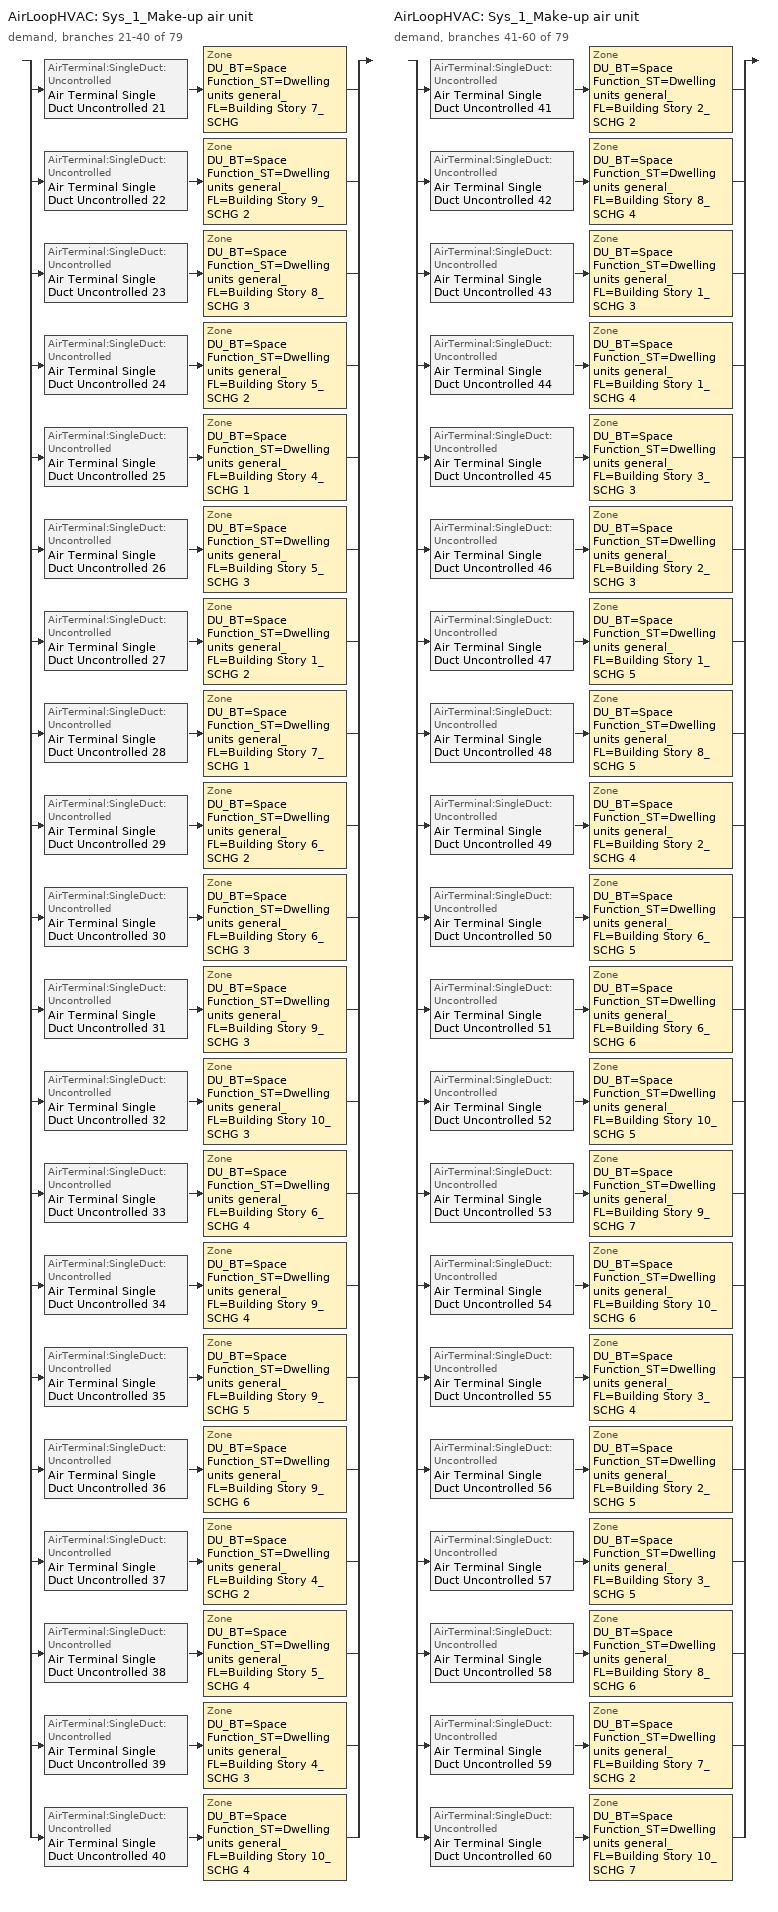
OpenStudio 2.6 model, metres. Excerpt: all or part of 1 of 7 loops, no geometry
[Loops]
AirLoopHVAC 'Sys_1_Make-up air unit'
 demand, branches 21-40 of 79: split
  | AirTerminal:SingleDuct:Uncontrolled 'Air Terminal Single Duct Uncontrolled 21' > Zone 'DU_BT=Space Function_ST=Dwelling units general_FL=Building Story 7_SCHG'
  | AirTerminal:SingleDuct:Uncontrolled 'Air Terminal Single Duct Uncontrolled 22' > Zone 'DU_BT=Space Function_ST=Dwelling units general_FL=Building Story 9_SCHG 2'
  | AirTerminal:SingleDuct:Uncontrolled 'Air Terminal Single Duct Uncontrolled 23' > Zone 'DU_BT=Space Function_ST=Dwelling units general_FL=Building Story 8_SCHG 3'
  | AirTerminal:SingleDuct:Uncontrolled 'Air Terminal Single Duct Uncontrolled 24' > Zone 'DU_BT=Space Function_ST=Dwelling units general_FL=Building Story 5_SCHG 2'
  | AirTerminal:SingleDuct:Uncontrolled 'Air Terminal Single Duct Uncontrolled 25' > Zone 'DU_BT=Space Function_ST=Dwelling units general_FL=Building Story 4_SCHG 1'
  | AirTerminal:SingleDuct:Uncontrolled 'Air Terminal Single Duct Uncontrolled 26' > Zone 'DU_BT=Space Function_ST=Dwelling units general_FL=Building Story 5_SCHG 3'
  | AirTerminal:SingleDuct:Uncontrolled 'Air Terminal Single Duct Uncontrolled 27' > Zone 'DU_BT=Space Function_ST=Dwelling units general_FL=Building Story 1_SCHG 2'
  | AirTerminal:SingleDuct:Uncontrolled 'Air Terminal Single Duct Uncontrolled 28' > Zone 'DU_BT=Space Function_ST=Dwelling units general_FL=Building Story 7_SCHG 1'
  | AirTerminal:SingleDuct:Uncontrolled 'Air Terminal Single Duct Uncontrolled 29' > Zone 'DU_BT=Space Function_ST=Dwelling units general_FL=Building Story 6_SCHG 2'
  | AirTerminal:SingleDuct:Uncontrolled 'Air Terminal Single Duct Uncontrolled 30' > Zone 'DU_BT=Space Function_ST=Dwelling units general_FL=Building Story 6_SCHG 3'
  | AirTerminal:SingleDuct:Uncontrolled 'Air Terminal Single Duct Uncontrolled 31' > Zone 'DU_BT=Space Function_ST=Dwelling units general_FL=Building Story 9_SCHG 3'
  | AirTerminal:SingleDuct:Uncontrolled 'Air Terminal Single Duct Uncontrolled 32' > Zone 'DU_BT=Space Function_ST=Dwelling units general_FL=Building Story 10_SCHG 3'
  | AirTerminal:SingleDuct:Uncontrolled 'Air Terminal Single Duct Uncontrolled 33' > Zone 'DU_BT=Space Function_ST=Dwelling units general_FL=Building Story 6_SCHG 4'
  | AirTerminal:SingleDuct:Uncontrolled 'Air Terminal Single Duct Uncontrolled 34' > Zone 'DU_BT=Space Function_ST=Dwelling units general_FL=Building Story 9_SCHG 4'
  | AirTerminal:SingleDuct:Uncontrolled 'Air Terminal Single Duct Uncontrolled 35' > Zone 'DU_BT=Space Function_ST=Dwelling units general_FL=Building Story 9_SCHG 5'
  | AirTerminal:SingleDuct:Uncontrolled 'Air Terminal Single Duct Uncontrolled 36' > Zone 'DU_BT=Space Function_ST=Dwelling units general_FL=Building Story 9_SCHG 6'
  | AirTerminal:SingleDuct:Uncontrolled 'Air Terminal Single Duct Uncontrolled 37' > Zone 'DU_BT=Space Function_ST=Dwelling units general_FL=Building Story 4_SCHG 2'
  | AirTerminal:SingleDuct:Uncontrolled 'Air Terminal Single Duct Uncontrolled 38' > Zone 'DU_BT=Space Function_ST=Dwelling units general_FL=Building Story 5_SCHG 4'
  | AirTerminal:SingleDuct:Uncontrolled 'Air Terminal Single Duct Uncontrolled 39' > Zone 'DU_BT=Space Function_ST=Dwelling units general_FL=Building Story 4_SCHG 3'
  | AirTerminal:SingleDuct:Uncontrolled 'Air Terminal Single Duct Uncontrolled 40' > Zone 'DU_BT=Space Function_ST=Dwelling units general_FL=Building Story 10_SCHG 4'
AirLoopHVAC 'Sys_1_Make-up air unit'
 demand, branches 41-60 of 79: split
  | AirTerminal:SingleDuct:Uncontrolled 'Air Terminal Single Duct Uncontrolled 41' > Zone 'DU_BT=Space Function_ST=Dwelling units general_FL=Building Story 2_SCHG 2'
  | AirTerminal:SingleDuct:Uncontrolled 'Air Terminal Single Duct Uncontrolled 42' > Zone 'DU_BT=Space Function_ST=Dwelling units general_FL=Building Story 8_SCHG 4'
  | AirTerminal:SingleDuct:Uncontrolled 'Air Terminal Single Duct Uncontrolled 43' > Zone 'DU_BT=Space Function_ST=Dwelling units general_FL=Building Story 1_SCHG 3'
  | AirTerminal:SingleDuct:Uncontrolled 'Air Terminal Single Duct Uncontrolled 44' > Zone 'DU_BT=Space Function_ST=Dwelling units general_FL=Building Story 1_SCHG 4'
  | AirTerminal:SingleDuct:Uncontrolled 'Air Terminal Single Duct Uncontrolled 45' > Zone 'DU_BT=Space Function_ST=Dwelling units general_FL=Building Story 3_SCHG 3'
  | AirTerminal:SingleDuct:Uncontrolled 'Air Terminal Single Duct Uncontrolled 46' > Zone 'DU_BT=Space Function_ST=Dwelling units general_FL=Building Story 2_SCHG 3'
  | AirTerminal:SingleDuct:Uncontrolled 'Air Terminal Single Duct Uncontrolled 47' > Zone 'DU_BT=Space Function_ST=Dwelling units general_FL=Building Story 1_SCHG 5'
  | AirTerminal:SingleDuct:Uncontrolled 'Air Terminal Single Duct Uncontrolled 48' > Zone 'DU_BT=Space Function_ST=Dwelling units general_FL=Building Story 8_SCHG 5'
  | AirTerminal:SingleDuct:Uncontrolled 'Air Terminal Single Duct Uncontrolled 49' > Zone 'DU_BT=Space Function_ST=Dwelling units general_FL=Building Story 2_SCHG 4'
  | AirTerminal:SingleDuct:Uncontrolled 'Air Terminal Single Duct Uncontrolled 50' > Zone 'DU_BT=Space Function_ST=Dwelling units general_FL=Building Story 6_SCHG 5'
  | AirTerminal:SingleDuct:Uncontrolled 'Air Terminal Single Duct Uncontrolled 51' > Zone 'DU_BT=Space Function_ST=Dwelling units general_FL=Building Story 6_SCHG 6'
  | AirTerminal:SingleDuct:Uncontrolled 'Air Terminal Single Duct Uncontrolled 52' > Zone 'DU_BT=Space Function_ST=Dwelling units general_FL=Building Story 10_SCHG 5'
  | AirTerminal:SingleDuct:Uncontrolled 'Air Terminal Single Duct Uncontrolled 53' > Zone 'DU_BT=Space Function_ST=Dwelling units general_FL=Building Story 9_SCHG 7'
  | AirTerminal:SingleDuct:Uncontrolled 'Air Terminal Single Duct Uncontrolled 54' > Zone 'DU_BT=Space Function_ST=Dwelling units general_FL=Building Story 10_SCHG 6'
  | AirTerminal:SingleDuct:Uncontrolled 'Air Terminal Single Duct Uncontrolled 55' > Zone 'DU_BT=Space Function_ST=Dwelling units general_FL=Building Story 3_SCHG 4'
  | AirTerminal:SingleDuct:Uncontrolled 'Air Terminal Single Duct Uncontrolled 56' > Zone 'DU_BT=Space Function_ST=Dwelling units general_FL=Building Story 2_SCHG 5'
  | AirTerminal:SingleDuct:Uncontrolled 'Air Terminal Single Duct Uncontrolled 57' > Zone 'DU_BT=Space Function_ST=Dwelling units general_FL=Building Story 3_SCHG 5'
  | AirTerminal:SingleDuct:Uncontrolled 'Air Terminal Single Duct Uncontrolled 58' > Zone 'DU_BT=Space Function_ST=Dwelling units general_FL=Building Story 8_SCHG 6'
  | AirTerminal:SingleDuct:Uncontrolled 'Air Terminal Single Duct Uncontrolled 59' > Zone 'DU_BT=Space Function_ST=Dwelling units general_FL=Building Story 7_SCHG 2'
  | AirTerminal:SingleDuct:Uncontrolled 'Air Terminal Single Duct Uncontrolled 60' > Zone 'DU_BT=Space Function_ST=Dwelling units general_FL=Building Story 10_SCHG 7'
[Sizing:Zone] Zone Cooling Design Supply Air Temperature Input Method=SupplyAirTemperature; Zone Cooling Design Supply Air Temperature {C}=13; Zone Cooling Design Supply Air Temperature Difference {deltaC}=11.11; Zone Heating Design Supply Air Temperature Input Method=SupplyAirTemperature; Zone Heating Design Supply Air Temperature {C}=43; Zone Heating Design Supply Air Temperature Difference {deltaC}=11.11; Zone Cooling Design Supply Air Humidity Ratio {kg-H2O/kg-air}=0.0085; Zone Heating Design Supply Air Humidity Ratio {kg-H2O/kg-air}=0.008; Zone Heating Sizing Factor=1.3; Zone Cooling Sizing Factor=1.1; Cooling Design Air Flow Method=DesignDay; Heating Design Air Flow Method=DesignDay; Account for Dedicated Outdoor Air System=No; Dedicated Outdoor Air System Control Strategy=NeutralSupplyAir; Dedicated Outdoor Air Low Setpoint Temperature for Design {C}=autosize; Dedicated Outdoor Air High Setpoint Temperature for Design {C}=autosize
DU_BT=Space Function_ST=Dwelling units general_FL=Building Story 7_SCHG; DU_BT=Space Function_ST=Dwelling units general_FL=Building Story 9_SCHG 2; DU_BT=Space Function_ST=Dwelling units general_FL=Building Story 8_SCHG 3; DU_BT=Space Function_ST=Dwelling units general_FL=Building Story 5_SCHG 2; DU_BT=Space Function_ST=Dwelling units general_FL=Building Story 4_SCHG 1; DU_BT=Space Function_ST=Dwelling units general_FL=Building Story 5_SCHG 3; DU_BT=Space Function_ST=Dwelling units general_FL=Building Story 1_SCHG 2; DU_BT=Space Function_ST=Dwelling units general_FL=Building Story 7_SCHG 1; DU_BT=Space Function_ST=Dwelling units general_FL=Building Story 6_SCHG 2; DU_BT=Space Function_ST=Dwelling units general_FL=Building Story 6_SCHG 3; DU_BT=Space Function_ST=Dwelling units general_FL=Building Story 9_SCHG 3; DU_BT=Space Function_ST=Dwelling units general_FL=Building Story 10_SCHG 3; DU_BT=Space Function_ST=Dwelling units general_FL=Building Story 6_SCHG 4; DU_BT=Space Function_ST=Dwelling units general_FL=Building Story 9_SCHG 4; DU_BT=Space Function_ST=Dwelling units general_FL=Building Story 9_SCHG 5; DU_BT=Space Function_ST=Dwelling units general_FL=Building Story 9_SCHG 6; DU_BT=Space Function_ST=Dwelling units general_FL=Building Story 4_SCHG 2; DU_BT=Space Function_ST=Dwelling units general_FL=Building Story 5_SCHG 4; DU_BT=Space Function_ST=Dwelling units general_FL=Building Story 4_SCHG 3; DU_BT=Space Function_ST=Dwelling units general_FL=Building Story 10_SCHG 4; DU_BT=Space Function_ST=Dwelling units general_FL=Building Story 2_SCHG 2; DU_BT=Space Function_ST=Dwelling units general_FL=Building Story 8_SCHG 4; DU_BT=Space Function_ST=Dwelling units general_FL=Building Story 1_SCHG 3; DU_BT=Space Function_ST=Dwelling units general_FL=Building Story 1_SCHG 4; DU_BT=Space Function_ST=Dwelling units general_FL=Building Story 3_SCHG 3; DU_BT=Space Function_ST=Dwelling units general_FL=Building Story 2_SCHG 3; DU_BT=Space Function_ST=Dwelling units general_FL=Building Story 1_SCHG 5; DU_BT=Space Function_ST=Dwelling units general_FL=Building Story 8_SCHG 5; DU_BT=Space Function_ST=Dwelling units general_FL=Building Story 2_SCHG 4; DU_BT=Space Function_ST=Dwelling units general_FL=Building Story 6_SCHG 5; DU_BT=Space Function_ST=Dwelling units general_FL=Building Story 6_SCHG 6; DU_BT=Space Function_ST=Dwelling units general_FL=Building Story 10_SCHG 5; DU_BT=Space Function_ST=Dwelling units general_FL=Building Story 9_SCHG 7; DU_BT=Space Function_ST=Dwelling units general_FL=Building Story 10_SCHG 6; DU_BT=Space Function_ST=Dwelling units general_FL=Building Story 3_SCHG 4; DU_BT=Space Function_ST=Dwelling units general_FL=Building Story 2_SCHG 5; DU_BT=Space Function_ST=Dwelling units general_FL=Building Story 3_SCHG 5; DU_BT=Space Function_ST=Dwelling units general_FL=Building Story 8_SCHG 6; DU_BT=Space Function_ST=Dwelling units general_FL=Building Story 7_SCHG 2; DU_BT=Space Function_ST=Dwelling units general_FL=Building Story 10_SCHG 7
[Zone equipment]
DU_BT=Space Function_ST=Dwelling units general_FL=Building Story 7_SCHG: DU_BT=Space Function_ST=Dwelling units general_FL=Building Story 7_SCHG PTAC, Zone HVAC Baseboard Convective Water 21, Air Terminal Single Duct Uncontrolled 21
DU_BT=Space Function_ST=Dwelling units general_FL=Building Story 9_SCHG 2: DU_BT=Space Function_ST=Dwelling units general_FL=Building Story 9_SCHG 2 PTAC, Zone HVAC Baseboard Convective Water 22, Air Terminal Single Duct Uncontrolled 22
DU_BT=Space Function_ST=Dwelling units general_FL=Building Story 8_SCHG 3: DU_BT=Space Function_ST=Dwelling units general_FL=Building Story 8_SCHG 3 PTAC, Zone HVAC Baseboard Convective Water 23, Air Terminal Single Duct Uncontrolled 23
DU_BT=Space Function_ST=Dwelling units general_FL=Building Story 5_SCHG 2: DU_BT=Space Function_ST=Dwelling units general_FL=Building Story 5_SCHG 2 PTAC, Zone HVAC Baseboard Convective Water 24, Air Terminal Single Duct Uncontrolled 24
DU_BT=Space Function_ST=Dwelling units general_FL=Building Story 4_SCHG 1: DU_BT=Space Function_ST=Dwelling units general_FL=Building Story 4_SCHG 1 PTAC, Zone HVAC Baseboard Convective Water 25, Air Terminal Single Duct Uncontrolled 25
DU_BT=Space Function_ST=Dwelling units general_FL=Building Story 5_SCHG 3: DU_BT=Space Function_ST=Dwelling units general_FL=Building Story 5_SCHG 3 PTAC, Zone HVAC Baseboard Convective Water 26, Air Terminal Single Duct Uncontrolled 26
DU_BT=Space Function_ST=Dwelling units general_FL=Building Story 1_SCHG 2: DU_BT=Space Function_ST=Dwelling units general_FL=Building Story 1_SCHG 2 PTAC, Zone HVAC Baseboard Convective Water 27, Air Terminal Single Duct Uncontrolled 27
DU_BT=Space Function_ST=Dwelling units general_FL=Building Story 7_SCHG 1: DU_BT=Space Function_ST=Dwelling units general_FL=Building Story 7_SCHG 1 PTAC, Zone HVAC Baseboard Convective Water 28, Air Terminal Single Duct Uncontrolled 28
DU_BT=Space Function_ST=Dwelling units general_FL=Building Story 6_SCHG 2: DU_BT=Space Function_ST=Dwelling units general_FL=Building Story 6_SCHG 2 PTAC, Zone HVAC Baseboard Convective Water 29, Air Terminal Single Duct Uncontrolled 29
DU_BT=Space Function_ST=Dwelling units general_FL=Building Story 6_SCHG 3: DU_BT=Space Function_ST=Dwelling units general_FL=Building Story 6_SCHG 3 PTAC, Zone HVAC Baseboard Convective Water 30, Air Terminal Single Duct Uncontrolled 30
DU_BT=Space Function_ST=Dwelling units general_FL=Building Story 9_SCHG 3: DU_BT=Space Function_ST=Dwelling units general_FL=Building Story 9_SCHG 3 PTAC, Zone HVAC Baseboard Convective Water 31, Air Terminal Single Duct Uncontrolled 31
DU_BT=Space Function_ST=Dwelling units general_FL=Building Story 10_SCHG 3: DU_BT=Space Function_ST=Dwelling units general_FL=Building Story 10_SCHG 3 PTAC, Zone HVAC Baseboard Convective Water 32, Air Terminal Single Duct Uncontrolled 32
DU_BT=Space Function_ST=Dwelling units general_FL=Building Story 6_SCHG 4: DU_BT=Space Function_ST=Dwelling units general_FL=Building Story 6_SCHG 4 PTAC, Zone HVAC Baseboard Convective Water 33, Air Terminal Single Duct Uncontrolled 33
DU_BT=Space Function_ST=Dwelling units general_FL=Building Story 9_SCHG 4: DU_BT=Space Function_ST=Dwelling units general_FL=Building Story 9_SCHG 4 PTAC, Zone HVAC Baseboard Convective Water 34, Air Terminal Single Duct Uncontrolled 34
DU_BT=Space Function_ST=Dwelling units general_FL=Building Story 9_SCHG 5: DU_BT=Space Function_ST=Dwelling units general_FL=Building Story 9_SCHG 5 PTAC, Zone HVAC Baseboard Convective Water 35, Air Terminal Single Duct Uncontrolled 35
DU_BT=Space Function_ST=Dwelling units general_FL=Building Story 9_SCHG 6: DU_BT=Space Function_ST=Dwelling units general_FL=Building Story 9_SCHG 6 PTAC, Zone HVAC Baseboard Convective Water 36, Air Terminal Single Duct Uncontrolled 36
DU_BT=Space Function_ST=Dwelling units general_FL=Building Story 4_SCHG 2: DU_BT=Space Function_ST=Dwelling units general_FL=Building Story 4_SCHG 2 PTAC, Zone HVAC Baseboard Convective Water 37, Air Terminal Single Duct Uncontrolled 37
DU_BT=Space Function_ST=Dwelling units general_FL=Building Story 5_SCHG 4: DU_BT=Space Function_ST=Dwelling units general_FL=Building Story 5_SCHG 4 PTAC, Zone HVAC Baseboard Convective Water 38, Air Terminal Single Duct Uncontrolled 38
DU_BT=Space Function_ST=Dwelling units general_FL=Building Story 4_SCHG 3: DU_BT=Space Function_ST=Dwelling units general_FL=Building Story 4_SCHG 3 PTAC, Zone HVAC Baseboard Convective Water 39, Air Terminal Single Duct Uncontrolled 39
DU_BT=Space Function_ST=Dwelling units general_FL=Building Story 10_SCHG 4: DU_BT=Space Function_ST=Dwelling units general_FL=Building Story 10_SCHG 4 PTAC, Zone HVAC Baseboard Convective Water 40, Air Terminal Single Duct Uncontrolled 40
DU_BT=Space Function_ST=Dwelling units general_FL=Building Story 2_SCHG 2: DU_BT=Space Function_ST=Dwelling units general_FL=Building Story 2_SCHG 2 PTAC, Zone HVAC Baseboard Convective Water 41, Air Terminal Single Duct Uncontrolled 41
DU_BT=Space Function_ST=Dwelling units general_FL=Building Story 8_SCHG 4: DU_BT=Space Function_ST=Dwelling units general_FL=Building Story 8_SCHG 4 PTAC, Zone HVAC Baseboard Convective Water 42, Air Terminal Single Duct Uncontrolled 42
DU_BT=Space Function_ST=Dwelling units general_FL=Building Story 1_SCHG 3: DU_BT=Space Function_ST=Dwelling units general_FL=Building Story 1_SCHG 3 PTAC, Zone HVAC Baseboard Convective Water 43, Air Terminal Single Duct Uncontrolled 43
DU_BT=Space Function_ST=Dwelling units general_FL=Building Story 1_SCHG 4: DU_BT=Space Function_ST=Dwelling units general_FL=Building Story 1_SCHG 4 PTAC, Zone HVAC Baseboard Convective Water 44, Air Terminal Single Duct Uncontrolled 44
DU_BT=Space Function_ST=Dwelling units general_FL=Building Story 3_SCHG 3: DU_BT=Space Function_ST=Dwelling units general_FL=Building Story 3_SCHG 3 PTAC, Zone HVAC Baseboard Convective Water 45, Air Terminal Single Duct Uncontrolled 45
DU_BT=Space Function_ST=Dwelling units general_FL=Building Story 2_SCHG 3: DU_BT=Space Function_ST=Dwelling units general_FL=Building Story 2_SCHG 3 PTAC, Zone HVAC Baseboard Convective Water 46, Air Terminal Single Duct Uncontrolled 46
DU_BT=Space Function_ST=Dwelling units general_FL=Building Story 1_SCHG 5: DU_BT=Space Function_ST=Dwelling units general_FL=Building Story 1_SCHG 5 PTAC, Zone HVAC Baseboard Convective Water 47, Air Terminal Single Duct Uncontrolled 47
DU_BT=Space Function_ST=Dwelling units general_FL=Building Story 8_SCHG 5: DU_BT=Space Function_ST=Dwelling units general_FL=Building Story 8_SCHG 5 PTAC, Zone HVAC Baseboard Convective Water 48, Air Terminal Single Duct Uncontrolled 48
DU_BT=Space Function_ST=Dwelling units general_FL=Building Story 2_SCHG 4: DU_BT=Space Function_ST=Dwelling units general_FL=Building Story 2_SCHG 4 PTAC, Zone HVAC Baseboard Convective Water 49, Air Terminal Single Duct Uncontrolled 49
DU_BT=Space Function_ST=Dwelling units general_FL=Building Story 6_SCHG 5: DU_BT=Space Function_ST=Dwelling units general_FL=Building Story 6_SCHG 5 PTAC, Zone HVAC Baseboard Convective Water 50, Air Terminal Single Duct Uncontrolled 50
DU_BT=Space Function_ST=Dwelling units general_FL=Building Story 6_SCHG 6: DU_BT=Space Function_ST=Dwelling units general_FL=Building Story 6_SCHG 6 PTAC, Zone HVAC Baseboard Convective Water 51, Air Terminal Single Duct Uncontrolled 51
DU_BT=Space Function_ST=Dwelling units general_FL=Building Story 10_SCHG 5: DU_BT=Space Function_ST=Dwelling units general_FL=Building Story 10_SCHG 5 PTAC, Zone HVAC Baseboard Convective Water 52, Air Terminal Single Duct Uncontrolled 52
DU_BT=Space Function_ST=Dwelling units general_FL=Building Story 9_SCHG 7: DU_BT=Space Function_ST=Dwelling units general_FL=Building Story 9_SCHG 7 PTAC, Zone HVAC Baseboard Convective Water 53, Air Terminal Single Duct Uncontrolled 53
DU_BT=Space Function_ST=Dwelling units general_FL=Building Story 10_SCHG 6: DU_BT=Space Function_ST=Dwelling units general_FL=Building Story 10_SCHG 6 PTAC, Zone HVAC Baseboard Convective Water 54, Air Terminal Single Duct Uncontrolled 54
DU_BT=Space Function_ST=Dwelling units general_FL=Building Story 3_SCHG 4: DU_BT=Space Function_ST=Dwelling units general_FL=Building Story 3_SCHG 4 PTAC, Zone HVAC Baseboard Convective Water 55, Air Terminal Single Duct Uncontrolled 55
DU_BT=Space Function_ST=Dwelling units general_FL=Building Story 2_SCHG 5: DU_BT=Space Function_ST=Dwelling units general_FL=Building Story 2_SCHG 5 PTAC, Zone HVAC Baseboard Convective Water 56, Air Terminal Single Duct Uncontrolled 56
DU_BT=Space Function_ST=Dwelling units general_FL=Building Story 3_SCHG 5: DU_BT=Space Function_ST=Dwelling units general_FL=Building Story 3_SCHG 5 PTAC, Zone HVAC Baseboard Convective Water 57, Air Terminal Single Duct Uncontrolled 57
DU_BT=Space Function_ST=Dwelling units general_FL=Building Story 8_SCHG 6: DU_BT=Space Function_ST=Dwelling units general_FL=Building Story 8_SCHG 6 PTAC, Zone HVAC Baseboard Convective Water 58, Air Terminal Single Duct Uncontrolled 58
DU_BT=Space Function_ST=Dwelling units general_FL=Building Story 7_SCHG 2: DU_BT=Space Function_ST=Dwelling units general_FL=Building Story 7_SCHG 2 PTAC, Zone HVAC Baseboard Convective Water 59, Air Terminal Single Duct Uncontrolled 59
DU_BT=Space Function_ST=Dwelling units general_FL=Building Story 10_SCHG 7: DU_BT=Space Function_ST=Dwelling units general_FL=Building Story 10_SCHG 7 PTAC, Zone HVAC Baseboard Convective Water 60, Air Terminal Single Duct Uncontrolled 60
[Fan:ConstantVolume] Availability Schedule=Always On Discrete; Fan Efficiency=0.39975; Pressure Rise {Pa}=640; Maximum Flow Rate {m3/s}=AutoSize; Motor Efficiency=0.615
Fan Constant Volume 22; Fan Constant Volume 23; Fan Constant Volume 24; Fan Constant Volume 25; Fan Constant Volume 26; Fan Constant Volume 27; Fan Constant Volume 28; Fan Constant Volume 29; Fan Constant Volume 30; Fan Constant Volume 31; Fan Constant Volume 32; Fan Constant Volume 33; Fan Constant Volume 34; Fan Constant Volume 35; Fan Constant Volume 36; Fan Constant Volume 37; Fan Constant Volume 38; Fan Constant Volume 39; Fan Constant Volume 40; Fan Constant Volume 41; Fan Constant Volume 42; Fan Constant Volume 43; Fan Constant Volume 44; Fan Constant Volume 45; Fan Constant Volume 46; Fan Constant Volume 47; Fan Constant Volume 48; Fan Constant Volume 49; Fan Constant Volume 50; Fan Constant Volume 51; Fan Constant Volume 52; Fan Constant Volume 53; Fan Constant Volume 54; Fan Constant Volume 55; Fan Constant Volume 56; Fan Constant Volume 57; Fan Constant Volume 58; Fan Constant Volume 59; Fan Constant Volume 60; Fan Constant Volume 61
[Coil:Cooling:DX:SingleSpeed] Availability Schedule=Always On Discrete; Rated Total Cooling Capacity {W}=autosize; Rated Sensible Heat Ratio=autosize; Rated Air Flow Rate {m3/s}=autosize; Rated Evaporator Fan Power Per Volume Flow Rate {W/(m3/s)}=773.3; Total Cooling Capacity Function of Temperature Curve=DXCOOL-NECB2011-REF-CAPFT; Total Cooling Capacity Function of Flow Fraction Curve=DXCOOL-NECB2011-REF-CAPFFLOW; Energy Input Ratio Function of Temperature Curve=DXCOOL-NECB2011-REF-COOLEIRFT; Energy Input Ratio Function of Flow Fraction Curve=DXCOOL-NECB2011-REF-COOLEIRFFLOW; Part Load Fraction Correlation Curve=DXCOOL-NECB2011-REF-COOLPLFFPLR; Condenser Type=AirCooled; Evaporative Condenser Effectiveness=0; Evaporative Condenser Air Flow Rate {m3/s}=Autosize; Evaporative Condenser Pump Rated Power Consumption {W}=Autosize; Crankcase Heater Capacity {W}=0; Maximum Outdoor Dry-Bulb Temperature for Crankcase Heater Operation {C}=0; Basin Heater Capacity {W/K}=0; Basin Heater Setpoint Temperature {C}=10
Name | Rated COP {W/W}
Coil Cooling DX Single Speed 22 8kBtu/hr 10.7EER | 3.64012
Coil Cooling DX Single Speed 23 10kBtu/hr 10.4EER | 3.51654
Coil Cooling DX Single Speed 24 8kBtu/hr 10.7EER | 3.625
Coil Cooling DX Single Speed 25 13kBtu/hr 9.8EER | 3.30875
Coil Cooling DX Single Speed 26 13kBtu/hr 9.8EER | 3.31122
Coil Cooling DX Single Speed 27 8kBtu/hr 10.8EER | 3.64282
Coil Cooling DX Single Speed 28 8kBtu/hr 10.9EER | 3.68984
Coil Cooling DX Single Speed 29 15kBtu/hr 9.4EER | 3.18289
Coil Cooling DX Single Speed 30 13kBtu/hr 9.8EER | 3.3068
Coil Cooling DX Single Speed 31 8kBtu/hr 10.7EER | 3.63115
Coil Cooling DX Single Speed 32 16kBtu/hr 9.3EER | 3.15698
Coil Cooling DX Single Speed 33 16kBtu/hr 9.3EER | 3.157
Coil Cooling DX Single Speed 34 13kBtu/hr 9.7EER | 3.29041
Coil Cooling DX Single Speed 35 15kBtu/hr 9.3EER | 3.15624
Coil Cooling DX Single Speed 36 10kBtu/hr 10.4EER | 3.52348
Coil Cooling DX Single Speed 37 9kBtu/hr 10.6EER | 3.59321
Coil Cooling DX Single Speed 38 16kBtu/hr 9.3EER | 3.1564
Coil Cooling DX Single Speed 39 9kBtu/hr 10.5EER | 3.55471
Coil Cooling DX Single Speed 40 9kBtu/hr 10.5EER | 3.55704
Coil Cooling DX Single Speed 41 21kBtu/hr 9.3EER | 3.16047
Coil Cooling DX Single Speed 42 14kBtu/hr 9.5EER | 3.20558
Coil Cooling DX Single Speed 43 13kBtu/hr 9.7EER | 3.30264
Coil Cooling DX Single Speed 44 9kBtu/hr 10.6EER | 3.58344
Coil Cooling DX Single Speed 45 14kBtu/hr 9.4EER | 3.19465
Coil Cooling DX Single Speed 46 13kBtu/hr 9.7EER | 3.29581
Coil Cooling DX Single Speed 47 9kBtu/hr 10.6EER | 3.5765
Coil Cooling DX Single Speed 48 7kBtu/hr 10.9EER | 3.70238
Coil Cooling DX Single Speed 49 13kBtu/hr 9.7EER | 3.28661
Coil Cooling DX Single Speed 50 13kBtu/hr 9.8EER | 3.32766
Coil Cooling DX Single Speed 51 16kBtu/hr 9.3EER | 3.15647
Coil Cooling DX Single Speed 52 9kBtu/hr 10.5EER | 3.55787
Coil Cooling DX Single Speed 53 22kBtu/hr 9.3EER | 3.1612
Coil Cooling DX Single Speed 54 13kBtu/hr 9.7EER | 3.28396
Coil Cooling DX Single Speed 55 13kBtu/hr 9.7EER | 3.27748
Coil Cooling DX Single Speed 56 14kBtu/hr 9.4EER | 3.19606
Coil Cooling DX Single Speed 57 8kBtu/hr 10.8EER | 3.64625
Coil Cooling DX Single Speed 58 13kBtu/hr 9.8EER | 3.31571
Coil Cooling DX Single Speed 59 16kBtu/hr 9.3EER | 3.15654
Coil Cooling DX Single Speed 60 9kBtu/hr 10.5EER | 3.55599
Coil Cooling DX Single Speed 61 19kBtu/hr 9.3EER | 3.15911
[Coil:Heating:Electric] Availability Schedule=ON_OFF_ALWAYS_OFF
Coil Heating Electric 21; Coil Heating Electric 22; Coil Heating Electric 23; Coil Heating Electric 24; Coil Heating Electric 25; Coil Heating Electric 26; Coil Heating Electric 27; Coil Heating Electric 28; Coil Heating Electric 29; Coil Heating Electric 30; Coil Heating Electric 31; Coil Heating Electric 32; Coil Heating Electric 33; Coil Heating Electric 34; Coil Heating Electric 35; Coil Heating Electric 36; Coil Heating Electric 37; Coil Heating Electric 38; Coil Heating Electric 39; Coil Heating Electric 40; Coil Heating Electric 41; Coil Heating Electric 42; Coil Heating Electric 43; Coil Heating Electric 44; Coil Heating Electric 45; Coil Heating Electric 46; Coil Heating Electric 47; Coil Heating Electric 48; Coil Heating Electric 49; Coil Heating Electric 50; Coil Heating Electric 51; Coil Heating Electric 52; Coil Heating Electric 53; Coil Heating Electric 54; Coil Heating Electric 55; Coil Heating Electric 56; Coil Heating Electric 57; Coil Heating Electric 58; Coil Heating Electric 59; Coil Heating Electric 60
[ZoneHVAC:PackagedTerminalAirConditioner] Availability Schedule=Always On Discrete; Supply Air Flow Rate During Cooling Operation {m3/s}=Autosize; Supply Air Flow Rate During Heating Operation {m3/s}=Autosize; Supply Air Flow Rate When No Cooling or Heating is Needed {m3/s}=Autosize; Outdoor Air Flow Rate During Cooling Operation {m3/s}=1e-05; Outdoor Air Flow Rate During Heating Operation {m3/s}=1e-05; Outdoor Air Flow Rate When No Cooling or Heating is Needed {m3/s}=1e-05; Fan Placement=DrawThrough
Name | Supply Air Fan | Heating Coil | Cooling Coil
DU_BT=Space Function_ST=Dwelling units general_FL=Building Story 7_SCHG PTAC | Fan Constant Volume 22 | Coil Heating Electric 21 | Coil Cooling DX Single Speed 22 8kBtu/hr 10.7EER
DU_BT=Space Function_ST=Dwelling units general_FL=Building Story 9_SCHG 2 PTAC | Fan Constant Volume 23 | Coil Heating Electric 22 | Coil Cooling DX Single Speed 23 10kBtu/hr 10.4EER
DU_BT=Space Function_ST=Dwelling units general_FL=Building Story 8_SCHG 3 PTAC | Fan Constant Volume 24 | Coil Heating Electric 23 | Coil Cooling DX Single Speed 24 8kBtu/hr 10.7EER
DU_BT=Space Function_ST=Dwelling units general_FL=Building Story 5_SCHG 2 PTAC | Fan Constant Volume 25 | Coil Heating Electric 24 | Coil Cooling DX Single Speed 25 13kBtu/hr 9.8EER
DU_BT=Space Function_ST=Dwelling units general_FL=Building Story 4_SCHG 1 PTAC | Fan Constant Volume 26 | Coil Heating Electric 25 | Coil Cooling DX Single Speed 26 13kBtu/hr 9.8EER
DU_BT=Space Function_ST=Dwelling units general_FL=Building Story 5_SCHG 3 PTAC | Fan Constant Volume 27 | Coil Heating Electric 26 | Coil Cooling DX Single Speed 27 8kBtu/hr 10.8EER
DU_BT=Space Function_ST=Dwelling units general_FL=Building Story 1_SCHG 2 PTAC | Fan Constant Volume 28 | Coil Heating Electric 27 | Coil Cooling DX Single Speed 28 8kBtu/hr 10.9EER
DU_BT=Space Function_ST=Dwelling units general_FL=Building Story 7_SCHG 1 PTAC | Fan Constant Volume 29 | Coil Heating Electric 28 | Coil Cooling DX Single Speed 29 15kBtu/hr 9.4EER
DU_BT=Space Function_ST=Dwelling units general_FL=Building Story 6_SCHG 2 PTAC | Fan Constant Volume 30 | Coil Heating Electric 29 | Coil Cooling DX Single Speed 30 13kBtu/hr 9.8EER
DU_BT=Space Function_ST=Dwelling units general_FL=Building Story 6_SCHG 3 PTAC | Fan Constant Volume 31 | Coil Heating Electric 30 | Coil Cooling DX Single Speed 31 8kBtu/hr 10.7EER
DU_BT=Space Function_ST=Dwelling units general_FL=Building Story 9_SCHG 3 PTAC | Fan Constant Volume 32 | Coil Heating Electric 31 | Coil Cooling DX Single Speed 32 16kBtu/hr 9.3EER
DU_BT=Space Function_ST=Dwelling units general_FL=Building Story 10_SCHG 3 PTAC | Fan Constant Volume 33 | Coil Heating Electric 32 | Coil Cooling DX Single Speed 33 16kBtu/hr 9.3EER
DU_BT=Space Function_ST=Dwelling units general_FL=Building Story 6_SCHG 4 PTAC | Fan Constant Volume 34 | Coil Heating Electric 33 | Coil Cooling DX Single Speed 34 13kBtu/hr 9.7EER
DU_BT=Space Function_ST=Dwelling units general_FL=Building Story 9_SCHG 4 PTAC | Fan Constant Volume 35 | Coil Heating Electric 34 | Coil Cooling DX Single Speed 35 15kBtu/hr 9.3EER
DU_BT=Space Function_ST=Dwelling units general_FL=Building Story 9_SCHG 5 PTAC | Fan Constant Volume 36 | Coil Heating Electric 35 | Coil Cooling DX Single Speed 36 10kBtu/hr 10.4EER
DU_BT=Space Function_ST=Dwelling units general_FL=Building Story 9_SCHG 6 PTAC | Fan Constant Volume 37 | Coil Heating Electric 36 | Coil Cooling DX Single Speed 37 9kBtu/hr 10.6EER
DU_BT=Space Function_ST=Dwelling units general_FL=Building Story 4_SCHG 2 PTAC | Fan Constant Volume 38 | Coil Heating Electric 37 | Coil Cooling DX Single Speed 38 16kBtu/hr 9.3EER
DU_BT=Space Function_ST=Dwelling units general_FL=Building Story 5_SCHG 4 PTAC | Fan Constant Volume 39 | Coil Heating Electric 38 | Coil Cooling DX Single Speed 39 9kBtu/hr 10.5EER
DU_BT=Space Function_ST=Dwelling units general_FL=Building Story 4_SCHG 3 PTAC | Fan Constant Volume 40 | Coil Heating Electric 39 | Coil Cooling DX Single Speed 40 9kBtu/hr 10.5EER
DU_BT=Space Function_ST=Dwelling units general_FL=Building Story 10_SCHG 4 PTAC | Fan Constant Volume 41 | Coil Heating Electric 40 | Coil Cooling DX Single Speed 41 21kBtu/hr 9.3EER
DU_BT=Space Function_ST=Dwelling units general_FL=Building Story 2_SCHG 2 PTAC | Fan Constant Volume 42 | Coil Heating Electric 41 | Coil Cooling DX Single Speed 42 14kBtu/hr 9.5EER
DU_BT=Space Function_ST=Dwelling units general_FL=Building Story 8_SCHG 4 PTAC | Fan Constant Volume 43 | Coil Heating Electric 42 | Coil Cooling DX Single Speed 43 13kBtu/hr 9.7EER
DU_BT=Space Function_ST=Dwelling units general_FL=Building Story 1_SCHG 3 PTAC | Fan Constant Volume 44 | Coil Heating Electric 43 | Coil Cooling DX Single Speed 44 9kBtu/hr 10.6EER
DU_BT=Space Function_ST=Dwelling units general_FL=Building Story 1_SCHG 4 PTAC | Fan Constant Volume 45 | Coil Heating Electric 44 | Coil Cooling DX Single Speed 45 14kBtu/hr 9.4EER
DU_BT=Space Function_ST=Dwelling units general_FL=Building Story 3_SCHG 3 PTAC | Fan Constant Volume 46 | Coil Heating Electric 45 | Coil Cooling DX Single Speed 46 13kBtu/hr 9.7EER
DU_BT=Space Function_ST=Dwelling units general_FL=Building Story 2_SCHG 3 PTAC | Fan Constant Volume 47 | Coil Heating Electric 46 | Coil Cooling DX Single Speed 47 9kBtu/hr 10.6EER
DU_BT=Space Function_ST=Dwelling units general_FL=Building Story 1_SCHG 5 PTAC | Fan Constant Volume 48 | Coil Heating Electric 47 | Coil Cooling DX Single Speed 48 7kBtu/hr 10.9EER
DU_BT=Space Function_ST=Dwelling units general_FL=Building Story 8_SCHG 5 PTAC | Fan Constant Volume 49 | Coil Heating Electric 48 | Coil Cooling DX Single Speed 49 13kBtu/hr 9.7EER
DU_BT=Space Function_ST=Dwelling units general_FL=Building Story 2_SCHG 4 PTAC | Fan Constant Volume 50 | Coil Heating Electric 49 | Coil Cooling DX Single Speed 50 13kBtu/hr 9.8EER
DU_BT=Space Function_ST=Dwelling units general_FL=Building Story 6_SCHG 5 PTAC | Fan Constant Volume 51 | Coil Heating Electric 50 | Coil Cooling DX Single Speed 51 16kBtu/hr 9.3EER
DU_BT=Space Function_ST=Dwelling units general_FL=Building Story 6_SCHG 6 PTAC | Fan Constant Volume 52 | Coil Heating Electric 51 | Coil Cooling DX Single Speed 52 9kBtu/hr 10.5EER
DU_BT=Space Function_ST=Dwelling units general_FL=Building Story 10_SCHG 5 PTAC | Fan Constant Volume 53 | Coil Heating Electric 52 | Coil Cooling DX Single Speed 53 22kBtu/hr 9.3EER
DU_BT=Space Function_ST=Dwelling units general_FL=Building Story 9_SCHG 7 PTAC | Fan Constant Volume 54 | Coil Heating Electric 53 | Coil Cooling DX Single Speed 54 13kBtu/hr 9.7EER
DU_BT=Space Function_ST=Dwelling units general_FL=Building Story 10_SCHG 6 PTAC | Fan Constant Volume 55 | Coil Heating Electric 54 | Coil Cooling DX Single Speed 55 13kBtu/hr 9.7EER
DU_BT=Space Function_ST=Dwelling units general_FL=Building Story 3_SCHG 4 PTAC | Fan Constant Volume 56 | Coil Heating Electric 55 | Coil Cooling DX Single Speed 56 14kBtu/hr 9.4EER
DU_BT=Space Function_ST=Dwelling units general_FL=Building Story 2_SCHG 5 PTAC | Fan Constant Volume 57 | Coil Heating Electric 56 | Coil Cooling DX Single Speed 57 8kBtu/hr 10.8EER
DU_BT=Space Function_ST=Dwelling units general_FL=Building Story 3_SCHG 5 PTAC | Fan Constant Volume 58 | Coil Heating Electric 57 | Coil Cooling DX Single Speed 58 13kBtu/hr 9.8EER
DU_BT=Space Function_ST=Dwelling units general_FL=Building Story 8_SCHG 6 PTAC | Fan Constant Volume 59 | Coil Heating Electric 58 | Coil Cooling DX Single Speed 59 16kBtu/hr 9.3EER
DU_BT=Space Function_ST=Dwelling units general_FL=Building Story 7_SCHG 2 PTAC | Fan Constant Volume 60 | Coil Heating Electric 59 | Coil Cooling DX Single Speed 60 9kBtu/hr 10.5EER
DU_BT=Space Function_ST=Dwelling units general_FL=Building Story 10_SCHG 7 PTAC | Fan Constant Volume 61 | Coil Heating Electric 60 | Coil Cooling DX Single Speed 61 19kBtu/hr 9.3EER
[AirTerminal:SingleDuct:Uncontrolled] Availability Schedule=Always On Discrete; Maximum Air Flow Rate {m3/s}=AutoSize
Air Terminal Single Duct Uncontrolled 21; Air Terminal Single Duct Uncontrolled 22; Air Terminal Single Duct Uncontrolled 23; Air Terminal Single Duct Uncontrolled 24; Air Terminal Single Duct Uncontrolled 25; Air Terminal Single Duct Uncontrolled 26; Air Terminal Single Duct Uncontrolled 27; Air Terminal Single Duct Uncontrolled 28; Air Terminal Single Duct Uncontrolled 29; Air Terminal Single Duct Uncontrolled 30; Air Terminal Single Duct Uncontrolled 31; Air Terminal Single Duct Uncontrolled 32; Air Terminal Single Duct Uncontrolled 33; Air Terminal Single Duct Uncontrolled 34; Air Terminal Single Duct Uncontrolled 35; Air Terminal Single Duct Uncontrolled 36; Air Terminal Single Duct Uncontrolled 37; Air Terminal Single Duct Uncontrolled 38; Air Terminal Single Duct Uncontrolled 39; Air Terminal Single Duct Uncontrolled 40; Air Terminal Single Duct Uncontrolled 41; Air Terminal Single Duct Uncontrolled 42; Air Terminal Single Duct Uncontrolled 43; Air Terminal Single Duct Uncontrolled 44; Air Terminal Single Duct Uncontrolled 45; Air Terminal Single Duct Uncontrolled 46; Air Terminal Single Duct Uncontrolled 47; Air Terminal Single Duct Uncontrolled 48; Air Terminal Single Duct Uncontrolled 49; Air Terminal Single Duct Uncontrolled 50; Air Terminal Single Duct Uncontrolled 51; Air Terminal Single Duct Uncontrolled 52; Air Terminal Single Duct Uncontrolled 53; Air Terminal Single Duct Uncontrolled 54; Air Terminal Single Duct Uncontrolled 55; Air Terminal Single Duct Uncontrolled 56; Air Terminal Single Duct Uncontrolled 57; Air Terminal Single Duct Uncontrolled 58; Air Terminal Single Duct Uncontrolled 59; Air Terminal Single Duct Uncontrolled 60
[Schedule:Ruleset]
ON_OFF_ALWAYS_OFF: Default Day Schedule=Schedule Day 3
[Schedule:Day]
Schedule Day 3; wkdON_OFF_ALWAYS_OFF 1; satON_OFF_ALWAYS_OFF 1; sunON_OFF_ALWAYS_OFF 1: 1, 0, 0, 2, 0, 0, 3, 0, 0, 4, 0, 0, 5, 0, 0, 6, 0, 0, 7, 0, 0, 8, 0, 0, 9, 0, 0, 10, 0, 0, 11, 0, 0, 12, 0, 0, 13, 0, 0, 14, 0, 0, 15, 0, 0, 16, 0, 0, 17, 0, 0, 18, 0, 0, 19, 0, 0, 20, 0, 0, 21, 0, 0, 22, 0, 0, 23, 0, 0, 24, 0, 0
[Schedule:Rule] Schedule Ruleset=ON_OFF_ALWAYS_OFF; Date Specification Type=DateRange; Start Month=1; Start Day=1; End Month=12; End Day=31
Name | Rule Order | Day Schedule | Apply Sunday | Apply Monday | Apply Tuesday | Apply Wednesday | Apply Thursday | Apply Friday | Apply Saturday
wkdON_OFF_ALWAYS_OFF rule | 2 | wkdON_OFF_ALWAYS_OFF 1 | No | Yes | Yes | Yes | Yes | Yes | No
satON_OFF_ALWAYS_OFFrule | 1 | satON_OFF_ALWAYS_OFF 1 | No | No | No | No | No | No | Yes
sunON_OFF_ALWAYS_OFFrule | 0 | sunON_OFF_ALWAYS_OFF 1 | Yes | No | No | No | No | No | No
[Schedule:Constant]
Always On Discrete: Value=1
[Curve:Biquadratic] Minimum Value of x=13; Maximum Value of x=24; Minimum Value of y=24; Maximum Value of y=46
Name | Coefficient1 Constant | Coefficient2 x | Coefficient3 x**2 | Coefficient4 y | Coefficient5 y**2 | Coefficient6 x*y
DXCOOL-NECB2011-REF-CAPFT | 0.867905 | 0.0142459 | 0.00055436 | -0.0075575 | 3.3e-05 | -0.0001918
DXCOOL-NECB2011-REF-COOLEIRFT | 0.116936 | 0.0284933 | -0.0004112 | 0.0214108 | 0.00016103 | -0.0006791
[Curve:Quadratic] Coefficient1 Constant=1; Coefficient2 x=0; Coefficient3 x**2=0; Minimum Value of x=0; Maximum Value of x=1
DXCOOL-NECB2011-REF-CAPFFLOW; DXCOOL-NECB2011-REF-COOLEIRFFLOW
[Curve:Cubic]
DXCOOL-NECB2011-REF-COOLPLFFPLR: Coefficient1 Constant=0.0277; Coefficient2 x=4.9151; Coefficient3 x**2=-8.184; Coefficient4 x**3=4.2702; Minimum Value of x=0.7; Maximum Value of x=1
